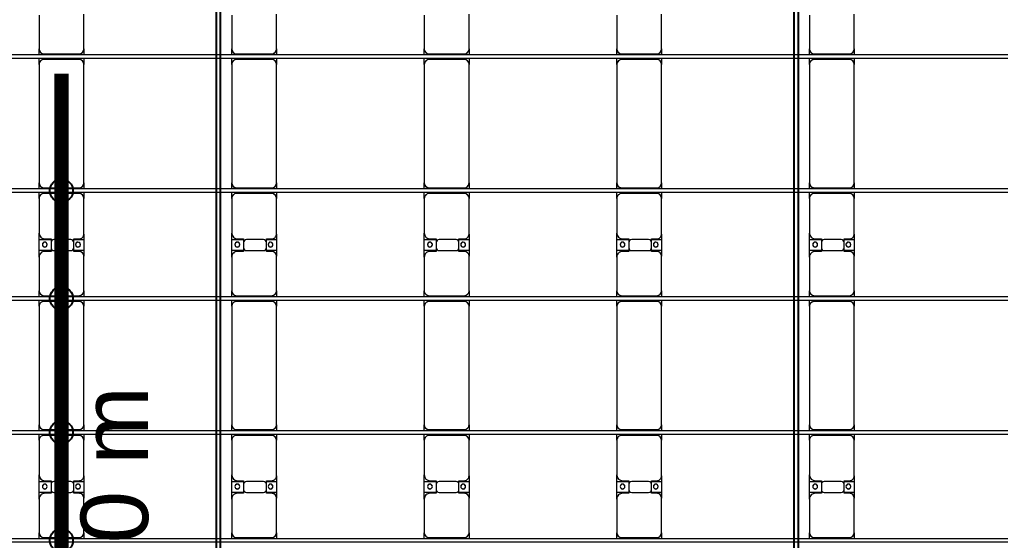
# Model space of a CAD drawing. Header units: millimetres. Extents: x -147246 to 112336, y -213734 to -86506.
# Drawn here: x -136549 to -126365, y -115785 to -110382 of the extents above; entities that cross this region are included whole.
import ezdxf

# ---------------------------------------------------------------- set-up
doc = ezdxf.new("R2010")
doc.units = ezdxf.units.MM
doc.layers.add('A-GENM', color=13, linetype='Continuous', lineweight=9)
doc.layers.add('S-BEAM', color=12, linetype='Continuous', lineweight=9)
doc.layers.add('GC-GHI CHU', color=2, linetype='Continuous')
doc.layers.add('GC-HOP 40x60 GIA CUONG', color=1, linetype='Continuous')
doc.styles.add('GC_VN', font='arial.ttf')

# ---------------------------------------------------------------- blocks, each defined once
blk = doc.blocks.new('Dai phao do pin - DẢI PHAO ĐỠ PIN-29486-BỐ TRÍ KHUNG KẾT CẤU BÈ PIN 05')
at = {"layer": 'A-GENM', "color": 7}
for p, q in [((14280, 223), (13920, 223)), ((14280, 223), (14339, 223)), ((14379, 223), (14440, 223)), ((15670, 223), (14440, 223)), ((15670, 223), (15729, 223)), ((15769, 223), (15830, 223)), ((16200, 223), (15830, 223)), ((16200, 223), (16372, 223)), ((16258, 223), (16430, 223)), ((16258, 118), (16258, 223)), ((16372, 223), (16372, 118)), ((16790, 223), (16430, 223)), ((16790, 223), (16849, 223)), ((16889, 223), (16950, 223)), ((18180, 223), (16950, 223)), ((18180, 223), (18239, 223)), ((18279, 223), (18340, 223)), ((18710, 223), (18340, 223)), ((18710, 223), (18882, 223)), ((18768, 223), (18940, 223)), ((18768, 118), (18768, 223)), ((18882, 223), (18882, 118)), ((19300, 223), (18940, 223)), ((19300, 223), (19359, 223)), ((14330, -192), (14330, 173)), ((14390, 173), (14390, -192)), ((15720, -192), (15720, 173)), ((15780, 173), (15780, -192)), ((16250, 118), (16250, 173)), ((16342, 118), (16250, 118)), ((16380, 118), (16288, 118)), ((16380, 173), (16380, 118)), ((16840, -192), (16840, 173)), ((16900, 173), (16900, -192)), ((18230, -192), (18230, 173)), ((18290, 173), (18290, -192)), ((18760, 118), (18760, 173)), ((18852, 118), (18760, 118)), ((18890, 118), (18798, 118)), ((18890, 173), (18890, 118)), ((19350, -192), (19350, 173)), ((16258, 88), (16258, -88)), ((16372, -88), (16372, 88)), ((18768, 88), (18768, -88)), ((18882, -88), (18882, 88)), ((16250, -182), (16250, -118)), ((16250, -118), (16342, -118)), ((16258, -242), (16258, -121)), ((16288, -118), (16380, -118)), ((16372, -121), (16372, -242)), ((16380, -118), (16380, -182)), ((18760, -182), (18760, -118)), ((18760, -118), (18852, -118)), ((18768, -242), (18768, -121)), ((18798, -118), (18890, -118)), ((18882, -121), (18882, -242)), ((18890, -118), (18890, -182)), ((13930, -242), (14280, -242)), ((14339, -242), (14280, -242)), ((14440, -242), (14379, -242)), ((14440, -242), (15670, -242)), ((15729, -242), (15670, -242)), ((15830, -242), (15769, -242)), ((15830, -242), (16190, -242)), ((16372, -242), (16190, -242)), ((16440, -242), (16258, -242)), ((16440, -242), (16790, -242)), ((16849, -242), (16790, -242)), ((16950, -242), (16889, -242)), ((16950, -242), (18180, -242)), ((18239, -242), (18180, -242)), ((18340, -242), (18279, -242)), ((18340, -242), (18700, -242)), ((18882, -242), (18700, -242)), ((18950, -242), (18768, -242)), ((18950, -242), (19300, -242)), ((19359, -242), (19300, -242))]:
    blk.add_line(p, q, dxfattribs=at)
for centre, radius, start, end in [((14280, 173), 50, 0, 90), ((14280, 173), 50, 0, 45), ((14440, 173), 50, 90, 180), ((14440, 173), 50, 90, 180), ((15670, 173), 50, 0, 90), ((15670, 173), 50, 45, 90), ((15830, 173), 50, 90, 180), ((15830, 173), 50, 135, 180), ((16200, 173), 50, 360, 90), ((16200, 173), 50, 360, 45), ((16430, 173), 50, 90, 180), ((16430, 173), 50, 135, 180), ((16790, 173), 50, 0, 90), ((16790, 173), 50, 0, 45), ((16950, 173), 50, 90, 180), ((16950, 173), 50, 90, 180), ((18180, 173), 50, 0, 90), ((18180, 173), 50, 45, 90), ((18340, 173), 50, 90, 180), ((18340, 173), 50, 135, 180), ((18710, 173), 50, 360, 90), ((18710, 173), 50, 360, 45), ((18940, 173), 50, 90, 180), ((18940, 173), 50, 135, 180), ((19300, 173), 50, 0, 90), ((19300, 173), 50, 0, 45), ((16288, 88), 30, 90, 180), ((16309, 162), 25, 360, 180), ((16309, 162), 25, 180, 0), ((16311, 162), 25, 0, 180), ((16311, 162), 25, 180, 0), ((16342, 88), 30, 0, 90), ((18798, 88), 30, 90, 180), ((18819, 162), 25, 0, 180), ((18819, 162), 25, 180, 0), ((18821, 162), 25, 360, 180), ((18821, 162), 25, 180, 0), ((18852, 88), 30, 360, 90), ((16288, -88), 30, 180, 270), ((16342, -88), 30, 270, 360), ((18798, -88), 30, 180, 270), ((18852, -88), 30, 270, 0), ((14280, -192), 50, 270, 360), ((14280, -192), 50, 315, 360), ((14440, -192), 50, 180, 270), ((14440, -192), 50, 180, 255), ((15670, -192), 50, 270, 0), ((15830, -192), 50, 180, 270), ((15830, -192), 50, 180, 225), ((16190, -182), 60, 270, 0), ((16190, -182), 60, 330, 0), ((16309, -183), 25, 0, 180), ((16309, -183), 25, 180, 0), ((16311, -183), 25, 0, 180), ((16311, -183), 25, 180, 0), ((16440, -182), 60, 180, 270), ((16440, -182), 60, 180, 210), ((16790, -192), 50, 270, 0), ((16790, -192), 50, 315, 0), ((16950, -192), 50, 180, 270), ((16950, -192), 50, 180, 255), ((18180, -192), 50, 270, 0), ((18340, -192), 50, 180, 270), ((18340, -192), 50, 180, 225), ((18700, -182), 60, 270, 0), ((18700, -182), 60, 330, 0), ((18819, -183), 25, 0, 180), ((18819, -183), 25, 180, 0), ((18821, -183), 25, 0, 180), ((18821, -183), 25, 180, 360), ((18950, -182), 60, 180, 270), ((18950, -182), 60, 180, 210), ((19300, -192), 50, 270, 0), ((19300, -192), 50, 315, 0), ((15670, -192), 50, 270, 345), ((18180, -192), 50, 270, 345)]:
    blk.add_arc(centre, radius, start, end, dxfattribs=at)
blk = doc.blocks.new('Dai phao do pin - DẢI PHAO ĐỠ PIN-29517-BỐ TRÍ KHUNG KẾT CẤU BÈ PIN 05')
at = {"layer": 'A-GENM', "color": 7}
for p, q in [((14280, 223), (13920, 223)), ((14280, 223), (14339, 223)), ((14379, 223), (14440, 223)), ((15670, 223), (14440, 223)), ((15670, 223), (15729, 223)), ((15769, 223), (15830, 223)), ((16200, 223), (15830, 223)), ((16200, 223), (16372, 223)), ((16258, 223), (16430, 223)), ((16258, 118), (16258, 223)), ((16372, 223), (16372, 118)), ((16790, 223), (16430, 223)), ((16790, 223), (16849, 223)), ((16889, 223), (16950, 223)), ((18180, 223), (16950, 223)), ((18180, 223), (18239, 223)), ((18279, 223), (18340, 223)), ((18710, 223), (18340, 223)), ((18710, 223), (18882, 223)), ((18768, 223), (18940, 223)), ((18768, 118), (18768, 223)), ((18882, 223), (18882, 118)), ((19300, 223), (18940, 223)), ((19300, 223), (19359, 223)), ((14330, -192), (14330, 173)), ((14390, 173), (14390, -192)), ((15720, -192), (15720, 173)), ((15780, 173), (15780, -192)), ((16250, 118), (16250, 173)), ((16342, 118), (16250, 118)), ((16380, 118), (16288, 118)), ((16380, 173), (16380, 118)), ((16840, -192), (16840, 173)), ((16900, 173), (16900, -192)), ((18230, -192), (18230, 173)), ((18290, 173), (18290, -192)), ((18760, 118), (18760, 173)), ((18852, 118), (18760, 118)), ((18890, 118), (18798, 118)), ((18890, 173), (18890, 118)), ((19350, -192), (19350, 173)), ((16258, 88), (16258, -88)), ((16372, -88), (16372, 88)), ((18768, 88), (18768, -88)), ((18882, -88), (18882, 88)), ((16250, -182), (16250, -118)), ((16250, -118), (16342, -118)), ((16258, -242), (16258, -118)), ((16288, -118), (16380, -118)), ((16372, -118), (16372, -242)), ((16380, -118), (16380, -182)), ((18760, -182), (18760, -118)), ((18760, -118), (18852, -118)), ((18768, -242), (18768, -118)), ((18798, -118), (18890, -118)), ((18882, -118), (18882, -242)), ((18890, -118), (18890, -182)), ((13930, -242), (14280, -242)), ((14339, -242), (14280, -242)), ((14440, -242), (14379, -242)), ((14440, -242), (15670, -242)), ((15729, -242), (15670, -242)), ((15830, -242), (15769, -242)), ((15830, -242), (16190, -242)), ((16372, -242), (16190, -242)), ((16440, -242), (16258, -242)), ((16440, -242), (16790, -242)), ((16849, -242), (16790, -242)), ((16950, -242), (16889, -242)), ((16950, -242), (18180, -242)), ((18239, -242), (18180, -242)), ((18340, -242), (18279, -242)), ((18340, -242), (18700, -242)), ((18882, -242), (18700, -242)), ((18950, -242), (18768, -242)), ((18950, -242), (19300, -242)), ((19359, -242), (19300, -242))]:
    blk.add_line(p, q, dxfattribs=at)
for centre, radius, start, end in [((14280, 173), 50, 0, 90), ((14280, 173), 50, 0, 45), ((14440, 173), 50, 90, 180), ((14440, 173), 50, 90, 180), ((15670, 173), 50, 0, 90), ((15670, 173), 50, 45, 90), ((15830, 173), 50, 90, 180), ((15830, 173), 50, 135, 180), ((16200, 173), 50, 360, 90), ((16200, 173), 50, 360, 45), ((16430, 173), 50, 90, 180), ((16430, 173), 50, 135, 180), ((16790, 173), 50, 0, 90), ((16790, 173), 50, 0, 45), ((16950, 173), 50, 90, 180), ((16950, 173), 50, 90, 180), ((18180, 173), 50, 0, 90), ((18180, 173), 50, 45, 90), ((18340, 173), 50, 90, 180), ((18340, 173), 50, 135, 180), ((18710, 173), 50, 360, 90), ((18710, 173), 50, 360, 45), ((18940, 173), 50, 90, 180), ((18940, 173), 50, 135, 180), ((19300, 173), 50, 0, 90), ((19300, 173), 50, 0, 45), ((16288, 88), 30, 90, 180), ((16309, 162), 25, 360, 180), ((16309, 162), 25, 180, 0), ((16311, 162), 25, 0, 180), ((16311, 162), 25, 180, 0), ((16342, 88), 30, 0, 90), ((18798, 88), 30, 90, 180), ((18819, 162), 25, 0, 180), ((18819, 162), 25, 180, 0), ((18821, 162), 25, 360, 180), ((18821, 162), 25, 180, 0), ((18852, 88), 30, 360, 90), ((16288, -88), 30, 180, 270), ((16342, -88), 30, 270, 360), ((18798, -88), 30, 180, 270), ((18852, -88), 30, 270, 0), ((14280, -192), 50, 270, 360), ((14280, -192), 50, 315, 360), ((14440, -192), 50, 180, 270), ((14440, -192), 50, 180, 255), ((15670, -192), 50, 270, 0), ((15830, -192), 50, 180, 270), ((15830, -192), 50, 180, 225), ((16190, -182), 60, 270, 0), ((16190, -182), 60, 330, 0), ((16309, -183), 25, 0, 180), ((16309, -183), 25, 180, 0), ((16311, -183), 25, 0, 180), ((16311, -183), 25, 180, 0), ((16440, -182), 60, 180, 270), ((16440, -182), 60, 180, 210), ((16790, -192), 50, 270, 0), ((16790, -192), 50, 315, 0), ((16950, -192), 50, 180, 270), ((16950, -192), 50, 180, 255), ((18180, -192), 50, 270, 0), ((18340, -192), 50, 180, 270), ((18340, -192), 50, 180, 225), ((18700, -182), 60, 270, 0), ((18700, -182), 60, 330, 0), ((18819, -183), 25, 0, 180), ((18819, -183), 25, 180, 0), ((18821, -183), 25, 0, 180), ((18821, -183), 25, 180, 360), ((18950, -182), 60, 180, 270), ((18950, -182), 60, 180, 210), ((19300, -192), 50, 270, 0), ((19300, -192), 50, 315, 0), ((15670, -192), 50, 270, 345), ((18180, -192), 50, 270, 345)]:
    blk.add_arc(centre, radius, start, end, dxfattribs=at)
blk = doc.blocks.new('Dai phao do pin - DẢI PHAO ĐỠ PIN-29548-BỐ TRÍ KHUNG KẾT CẤU BÈ PIN 05')
at = {"layer": 'A-GENM', "color": 7}
for p, q in [((14280, 223), (13920, 223)), ((14280, 223), (14339, 223)), ((14379, 223), (14440, 223)), ((15670, 223), (14440, 223)), ((15670, 223), (15729, 223)), ((15769, 223), (15830, 223)), ((16200, 223), (15830, 223)), ((16200, 223), (16372, 223)), ((16258, 223), (16430, 223)), ((16258, 118), (16258, 223)), ((16372, 223), (16372, 118)), ((16790, 223), (16430, 223)), ((16790, 223), (16849, 223)), ((16889, 223), (16950, 223)), ((18180, 223), (16950, 223)), ((18180, 223), (18239, 223)), ((18279, 223), (18340, 223)), ((18710, 223), (18340, 223)), ((18710, 223), (18882, 223)), ((18768, 223), (18940, 223)), ((18768, 118), (18768, 223)), ((18882, 223), (18882, 118)), ((19300, 223), (18940, 223)), ((19300, 223), (19359, 223)), ((14330, -192), (14330, 173)), ((14390, 173), (14390, -192)), ((15720, -192), (15720, 173)), ((15780, 173), (15780, -192)), ((16250, 118), (16250, 173)), ((16342, 118), (16250, 118)), ((16380, 118), (16288, 118)), ((16380, 173), (16380, 118)), ((16840, -192), (16840, 173)), ((16900, 173), (16900, -192)), ((18230, -192), (18230, 173)), ((18290, 173), (18290, -192)), ((18760, 118), (18760, 173)), ((18852, 118), (18760, 118)), ((18890, 118), (18798, 118)), ((18890, 173), (18890, 118)), ((19350, -192), (19350, 173)), ((16258, 88), (16258, -88)), ((16372, -88), (16372, 88)), ((18768, 88), (18768, -88)), ((18882, -88), (18882, 88)), ((16250, -182), (16250, -118)), ((16250, -118), (16342, -118)), ((16258, -242), (16258, -118)), ((16288, -118), (16380, -118)), ((16372, -118), (16372, -242)), ((16380, -118), (16380, -182)), ((18760, -182), (18760, -118)), ((18760, -118), (18852, -118)), ((18768, -242), (18768, -118)), ((18798, -118), (18890, -118)), ((18882, -118), (18882, -242)), ((18890, -118), (18890, -182)), ((13930, -242), (14280, -242)), ((14339, -242), (14280, -242)), ((14440, -242), (14379, -242)), ((14440, -242), (15670, -242)), ((15729, -242), (15670, -242)), ((15830, -242), (15769, -242)), ((15830, -242), (16190, -242)), ((16372, -242), (16190, -242)), ((16440, -242), (16258, -242)), ((16440, -242), (16790, -242)), ((16849, -242), (16790, -242)), ((16950, -242), (16889, -242)), ((16950, -242), (18180, -242)), ((18239, -242), (18180, -242)), ((18340, -242), (18279, -242)), ((18340, -242), (18700, -242)), ((18882, -242), (18700, -242)), ((18950, -242), (18768, -242)), ((18950, -242), (19300, -242)), ((19359, -242), (19300, -242))]:
    blk.add_line(p, q, dxfattribs=at)
for centre, radius, start, end in [((14280, 173), 50, 0, 90), ((14280, 173), 50, 0, 45), ((14440, 173), 50, 90, 180), ((14440, 173), 50, 90, 180), ((15670, 173), 50, 0, 90), ((15670, 173), 50, 45, 90), ((15830, 173), 50, 90, 180), ((15830, 173), 50, 135, 180), ((16200, 173), 50, 360, 90), ((16200, 173), 50, 360, 45), ((16430, 173), 50, 90, 180), ((16430, 173), 50, 135, 180), ((16790, 173), 50, 0, 90), ((16790, 173), 50, 0, 45), ((16950, 173), 50, 90, 180), ((16950, 173), 50, 90, 180), ((18180, 173), 50, 0, 90), ((18180, 173), 50, 45, 90), ((18340, 173), 50, 90, 180), ((18340, 173), 50, 135, 180), ((18710, 173), 50, 360, 90), ((18710, 173), 50, 360, 45), ((18940, 173), 50, 90, 180), ((18940, 173), 50, 135, 180), ((19300, 173), 50, 0, 90), ((19300, 173), 50, 0, 45), ((16288, 88), 30, 90, 180), ((16309, 162), 25, 360, 180), ((16309, 162), 25, 180, 0), ((16311, 162), 25, 0, 180), ((16311, 162), 25, 180, 0), ((16342, 88), 30, 0, 90), ((18798, 88), 30, 90, 180), ((18819, 162), 25, 0, 180), ((18819, 162), 25, 180, 0), ((18821, 162), 25, 360, 180), ((18821, 162), 25, 180, 0), ((18852, 88), 30, 360, 90), ((16288, -88), 30, 180, 270), ((16342, -88), 30, 270, 360), ((18798, -88), 30, 180, 270), ((18852, -88), 30, 270, 0), ((14280, -192), 50, 270, 360), ((14280, -192), 50, 315, 360), ((14440, -192), 50, 180, 270), ((14440, -192), 50, 180, 255), ((15670, -192), 50, 270, 0), ((15830, -192), 50, 180, 270), ((15830, -192), 50, 180, 225), ((16190, -182), 60, 270, 0), ((16190, -182), 60, 330, 0), ((16309, -183), 25, 0, 180), ((16309, -183), 25, 180, 0), ((16311, -183), 25, 0, 180), ((16311, -183), 25, 180, 0), ((16440, -182), 60, 180, 270), ((16440, -182), 60, 180, 210), ((16790, -192), 50, 270, 0), ((16790, -192), 50, 315, 0), ((16950, -192), 50, 180, 270), ((16950, -192), 50, 180, 255), ((18180, -192), 50, 270, 0), ((18340, -192), 50, 180, 270), ((18340, -192), 50, 180, 225), ((18700, -182), 60, 270, 0), ((18700, -182), 60, 330, 0), ((18819, -183), 25, 0, 180), ((18819, -183), 25, 180, 0), ((18821, -183), 25, 0, 180), ((18821, -183), 25, 180, 360), ((18950, -182), 60, 180, 270), ((18950, -182), 60, 180, 210), ((19300, -192), 50, 270, 0), ((19300, -192), 50, 315, 0), ((15670, -192), 50, 270, 345), ((18180, -192), 50, 270, 345)]:
    blk.add_arc(centre, radius, start, end, dxfattribs=at)
blk = doc.blocks.new('Dai phao do pin - DẢI PHAO ĐỠ PIN-29579-BỐ TRÍ KHUNG KẾT CẤU BÈ PIN 05')
at = {"layer": 'A-GENM', "color": 7}
for p, q in [((14280, 223), (13920, 223)), ((14280, 223), (14339, 223)), ((14379, 223), (14440, 223)), ((15670, 223), (14440, 223)), ((15670, 223), (15729, 223)), ((15769, 223), (15830, 223)), ((16200, 223), (15830, 223)), ((16200, 223), (16372, 223)), ((16258, 223), (16430, 223)), ((16258, 118), (16258, 223)), ((16372, 223), (16372, 118)), ((16790, 223), (16430, 223)), ((16790, 223), (16849, 223)), ((16889, 223), (16950, 223)), ((18180, 223), (16950, 223)), ((18180, 223), (18239, 223)), ((18279, 223), (18340, 223)), ((18710, 223), (18340, 223)), ((18710, 223), (18882, 223)), ((18768, 223), (18940, 223)), ((18768, 118), (18768, 223)), ((18882, 223), (18882, 118)), ((19300, 223), (18940, 223)), ((19300, 223), (19359, 223)), ((14330, -192), (14330, 173)), ((14390, 173), (14390, -192)), ((15720, -192), (15720, 173)), ((15780, 173), (15780, -192)), ((16250, 118), (16250, 173)), ((16342, 118), (16250, 118)), ((16380, 118), (16288, 118)), ((16380, 173), (16380, 118)), ((16840, -192), (16840, 173)), ((16900, 173), (16900, -192)), ((18230, -192), (18230, 173)), ((18290, 173), (18290, -192)), ((18760, 118), (18760, 173)), ((18852, 118), (18760, 118)), ((18890, 118), (18798, 118)), ((18890, 173), (18890, 118)), ((19350, -192), (19350, 173)), ((16258, 88), (16258, -88)), ((16372, -88), (16372, 88)), ((18768, 88), (18768, -88)), ((18882, -88), (18882, 88)), ((16250, -182), (16250, -118)), ((16250, -118), (16342, -118)), ((16258, -242), (16258, -118)), ((16288, -118), (16380, -118)), ((16372, -118), (16372, -242)), ((16380, -118), (16380, -182)), ((18760, -182), (18760, -118)), ((18760, -118), (18852, -118)), ((18768, -242), (18768, -118)), ((18798, -118), (18890, -118)), ((18882, -118), (18882, -242)), ((18890, -118), (18890, -182)), ((13930, -242), (14280, -242)), ((14339, -242), (14280, -242)), ((14440, -242), (14379, -242)), ((14440, -242), (15670, -242)), ((15729, -242), (15670, -242)), ((15830, -242), (15769, -242)), ((15830, -242), (16190, -242)), ((16372, -242), (16190, -242)), ((16440, -242), (16258, -242)), ((16440, -242), (16790, -242)), ((16849, -242), (16790, -242)), ((16950, -242), (16889, -242)), ((16950, -242), (18180, -242)), ((18239, -242), (18180, -242)), ((18340, -242), (18279, -242)), ((18340, -242), (18700, -242)), ((18882, -242), (18700, -242)), ((18950, -242), (18768, -242)), ((18950, -242), (19300, -242)), ((19359, -242), (19300, -242))]:
    blk.add_line(p, q, dxfattribs=at)
for centre, radius, start, end in [((14280, 173), 50, 0, 90), ((14280, 173), 50, 0, 45), ((14440, 173), 50, 90, 180), ((14440, 173), 50, 91.7502, 180), ((15670, 173), 50, 0, 90), ((15670, 173), 50, 45, 88.2932), ((15830, 173), 50, 90, 180), ((15830, 173), 50, 135, 180), ((16200, 173), 50, 360, 90), ((16200, 173), 50, 360, 45), ((16430, 173), 50, 90, 180), ((16430, 173), 50, 135, 180), ((16790, 173), 50, 0, 90), ((16790, 173), 50, 0, 45), ((16950, 173), 50, 90, 180), ((16950, 173), 50, 91.6619, 180), ((18180, 173), 50, 0, 90), ((18180, 173), 50, 45, 88.3815), ((18340, 173), 50, 90, 180), ((18340, 173), 50, 135, 180), ((18710, 173), 50, 360, 90), ((18710, 173), 50, 360, 45), ((18940, 173), 50, 90, 180), ((18940, 173), 50, 135, 180), ((19300, 173), 50, 0, 90), ((19300, 173), 50, 0, 45), ((16288, 88), 30, 90, 180), ((16309, 162), 25, 360, 180), ((16309, 162), 25, 180, 0), ((16311, 162), 25, 0, 180), ((16311, 162), 25, 180, 0), ((16342, 88), 30, 0, 90), ((18798, 88), 30, 90, 180), ((18819, 162), 25, 0, 180), ((18819, 162), 25, 180, 0), ((18821, 162), 25, 360, 180), ((18821, 162), 25, 180, 0), ((18852, 88), 30, 360, 90), ((16288, -88), 30, 180, 270), ((16342, -88), 30, 270, 360), ((18798, -88), 30, 180, 270), ((18852, -88), 30, 270, 0), ((14280, -192), 50, 270, 360), ((14280, -192), 50, 315, 360), ((14440, -192), 50, 180, 270), ((14440, -192), 50, 180, 255), ((15670, -192), 50, 270, 0), ((15830, -192), 50, 180, 270), ((15830, -192), 50, 180, 225), ((16190, -182), 60, 270, 0), ((16190, -182), 60, 330, 0), ((16309, -183), 25, 0, 180), ((16309, -183), 25, 180, 0), ((16311, -183), 25, 0, 180), ((16311, -183), 25, 180, 0), ((16440, -182), 60, 180, 270), ((16440, -182), 60, 180, 210), ((16790, -192), 50, 270, 0), ((16790, -192), 50, 315, 0), ((16950, -192), 50, 180, 270), ((16950, -192), 50, 180, 255), ((18180, -192), 50, 270, 0), ((18340, -192), 50, 180, 270), ((18340, -192), 50, 180, 225), ((18700, -182), 60, 270, 0), ((18700, -182), 60, 330, 0), ((18819, -183), 25, 0, 180), ((18819, -183), 25, 180, 0), ((18821, -183), 25, 0, 180), ((18821, -183), 25, 180, 360), ((18950, -182), 60, 180, 270), ((18950, -182), 60, 180, 210), ((19300, -192), 50, 270, 0), ((19300, -192), 50, 315, 0), ((15670, -192), 50, 270, 345), ((18180, -192), 50, 270, 345)]:
    blk.add_arc(centre, radius, start, end, dxfattribs=at)
blk = doc.blocks.new('Dai phao do pin - DẢI PHAO ĐỠ PIN-29610-BỐ TRÍ KHUNG KẾT CẤU BÈ PIN 05')
at = {"layer": 'A-GENM', "color": 7}
for p, q in [((14280, 223), (13920, 223)), ((14280, 223), (14339, 223)), ((14379, 223), (14440, 223)), ((15670, 223), (14440, 223)), ((15670, 223), (15729, 223)), ((15769, 223), (15830, 223)), ((16200, 223), (15830, 223)), ((16200, 223), (16372, 223)), ((16258, 223), (16430, 223)), ((16258, 118), (16258, 223)), ((16372, 223), (16372, 118)), ((16790, 223), (16430, 223)), ((16790, 223), (16849, 223)), ((16889, 223), (16950, 223)), ((18180, 223), (16950, 223)), ((18180, 223), (18239, 223)), ((18279, 223), (18340, 223)), ((18710, 223), (18340, 223)), ((18710, 223), (18882, 223)), ((18768, 223), (18940, 223)), ((18768, 118), (18768, 223)), ((18882, 223), (18882, 118)), ((19300, 223), (18940, 223)), ((19300, 223), (19359, 223)), ((14330, -192), (14330, 173)), ((14390, 173), (14390, -192)), ((15720, -192), (15720, 173)), ((15780, 173), (15780, -192)), ((16250, 118), (16250, 173)), ((16342, 118), (16250, 118)), ((16380, 118), (16288, 118)), ((16380, 173), (16380, 118)), ((16840, -192), (16840, 173)), ((16900, 173), (16900, -192)), ((18230, -192), (18230, 173)), ((18290, 173), (18290, -192)), ((18760, 118), (18760, 173)), ((18852, 118), (18760, 118)), ((18890, 118), (18798, 118)), ((18890, 173), (18890, 118)), ((19350, -192), (19350, 173)), ((16258, 88), (16258, -88)), ((16372, -88), (16372, 88)), ((18768, 88), (18768, -88)), ((18882, -88), (18882, 88)), ((16250, -182), (16250, -118)), ((16250, -118), (16342, -118)), ((16258, -242), (16258, -118)), ((16288, -118), (16380, -118)), ((16372, -118), (16372, -242)), ((16380, -118), (16380, -182)), ((18760, -182), (18760, -118)), ((18760, -118), (18852, -118)), ((18768, -242), (18768, -118)), ((18798, -118), (18890, -118)), ((18882, -118), (18882, -242)), ((18890, -118), (18890, -182)), ((13930, -242), (14280, -242)), ((14339, -242), (14280, -242)), ((14440, -242), (14379, -242)), ((14440, -242), (15670, -242)), ((15729, -242), (15670, -242)), ((15830, -242), (15769, -242)), ((15830, -242), (16190, -242)), ((16372, -242), (16190, -242)), ((16440, -242), (16258, -242)), ((16440, -242), (16790, -242)), ((16849, -242), (16790, -242)), ((16950, -242), (16889, -242)), ((16950, -242), (18180, -242)), ((18239, -242), (18180, -242)), ((18340, -242), (18279, -242)), ((18340, -242), (18700, -242)), ((18882, -242), (18700, -242)), ((18950, -242), (18768, -242)), ((18950, -242), (19300, -242)), ((19359, -242), (19300, -242))]:
    blk.add_line(p, q, dxfattribs=at)
for centre, radius, start, end in [((14280, 173), 50, 0, 90), ((14280, 173), 50, 0, 45), ((14440, 173), 50, 90, 180), ((14440, 173), 50, 90, 180), ((15670, 173), 50, 0, 90), ((15670, 173), 50, 45, 90), ((15830, 173), 50, 90, 180), ((15830, 173), 50, 135, 180), ((16200, 173), 50, 360, 90), ((16200, 173), 50, 360, 45), ((16430, 173), 50, 90, 180), ((16430, 173), 50, 135, 180), ((16790, 173), 50, 0, 90), ((16790, 173), 50, 0, 45), ((16950, 173), 50, 90, 180), ((16950, 173), 50, 90, 180), ((18180, 173), 50, 0, 90), ((18180, 173), 50, 45, 90), ((18340, 173), 50, 90, 180), ((18340, 173), 50, 135, 180), ((18710, 173), 50, 360, 90), ((18710, 173), 50, 360, 45), ((18940, 173), 50, 90, 180), ((18940, 173), 50, 135, 180), ((19300, 173), 50, 0, 90), ((19300, 173), 50, 0, 45), ((16288, 88), 30, 90, 180), ((16309, 162), 25, 360, 180), ((16309, 162), 25, 180, 0), ((16311, 162), 25, 0, 180), ((16311, 162), 25, 180, 0), ((16342, 88), 30, 0, 90), ((18798, 88), 30, 90, 180), ((18819, 162), 25, 0, 180), ((18819, 162), 25, 180, 0), ((18821, 162), 25, 360, 180), ((18821, 162), 25, 180, 0), ((18852, 88), 30, 360, 90), ((16288, -88), 30, 180, 270), ((16342, -88), 30, 270, 360), ((18798, -88), 30, 180, 270), ((18852, -88), 30, 270, 0), ((14280, -192), 50, 270, 360), ((14280, -192), 50, 315, 360), ((14440, -192), 50, 180, 270), ((14440, -192), 50, 180, 255), ((15670, -192), 50, 270, 0), ((15830, -192), 50, 180, 270), ((15830, -192), 50, 180, 225), ((16190, -182), 60, 270, 0), ((16190, -182), 60, 330, 0), ((16309, -183), 25, 0, 180), ((16309, -183), 25, 180, 0), ((16311, -183), 25, 0, 180), ((16311, -183), 25, 180, 0), ((16440, -182), 60, 180, 270), ((16440, -182), 60, 180, 210), ((16790, -192), 50, 270, 0), ((16790, -192), 50, 315, 0), ((16950, -192), 50, 180, 270), ((16950, -192), 50, 180, 255), ((18180, -192), 50, 270, 0), ((18340, -192), 50, 180, 270), ((18340, -192), 50, 180, 225), ((18700, -182), 60, 270, 0), ((18700, -182), 60, 330, 0), ((18819, -183), 25, 0, 180), ((18819, -183), 25, 180, 0), ((18821, -183), 25, 0, 180), ((18821, -183), 25, 180, 360), ((18950, -182), 60, 180, 270), ((18950, -182), 60, 180, 210), ((19300, -192), 50, 270, 0), ((19300, -192), 50, 315, 0), ((15670, -192), 50, 270, 345), ((18180, -192), 50, 270, 345)]:
    blk.add_arc(centre, radius, start, end, dxfattribs=at)
blk = doc.blocks.new('Dầm C52 - Dầm C52-18767-BỐ TRÍ KHUNG KẾT CẤU BÈ PIN 05')
at = {"layer": 'S-BEAM', "color": 1}
for p, q in [((-74474, 20), (74474, 20)), ((74474, -20), (-74474, -20))]:
    blk.add_line(p, q, dxfattribs=at)
blk = doc.blocks.new('Dầm C52 - Dầm C52-18768-BỐ TRÍ KHUNG KẾT CẤU BÈ PIN 05')
at = {"layer": 'S-BEAM', "color": 1}
for p, q in [((-74474, 20), (74474, 20)), ((74474, -20), (-74474, -20))]:
    blk.add_line(p, q, dxfattribs=at)
blk = doc.blocks.new('Dầm C52 - Dầm C52-18769-BỐ TRÍ KHUNG KẾT CẤU BÈ PIN 05')
at = {"layer": 'S-BEAM', "color": 1}
for p, q in [((-74474, 20), (74474, 20)), ((74474, -20), (-74474, -20))]:
    blk.add_line(p, q, dxfattribs=at)
blk = doc.blocks.new('Dầm C52 - Hộp 40x60-38180-BỐ TRÍ KHUNG KẾT CẤU BÈ PIN 05')
at = {"layer": 'S-BEAM', "color": 3, "lineweight": 25}
for p, q in [((-38420, 20), (38420, 20)), ((38420, -20), (-38420, -20))]:
    blk.add_line(p, q, dxfattribs=at)
blk = doc.blocks.new('HOBANMONG_BEPIN 5_rvt-1-BỐ TRÍ KHUNG KẾT CẤU BÈ PIN 05')
at = {"layer": 'A-GENM', "color": 3, "lineweight": 25, "rotation": 269.9997710125194}
for name, p in [('Dai phao do pin - DẢI PHAO ĐỠ PIN-29486-BỐ TRÍ KHUNG KẾT CẤU BÈ PIN 05', (-136105, -96406)), ('Dai phao do pin - DẢI PHAO ĐỠ PIN-29517-BỐ TRÍ KHUNG KẾT CẤU BÈ PIN 05', (-134105, -96406)), ('Dai phao do pin - DẢI PHAO ĐỠ PIN-29548-BỐ TRÍ KHUNG KẾT CẤU BÈ PIN 05', (-132105, -96406)), ('Dai phao do pin - DẢI PHAO ĐỠ PIN-29579-BỐ TRÍ KHUNG KẾT CẤU BÈ PIN 05', (-130105, -96406)), ('Dai phao do pin - DẢI PHAO ĐỠ PIN-29610-BỐ TRÍ KHUNG KẾT CẤU BÈ PIN 05', (-128105, -96406))]:
    blk.add_blockref(name, p, dxfattribs=at)
at = {"layer": 'S-BEAM', "color": 3, "lineweight": 25}
for name, p, rotation in [('Dầm C52 - Hộp 40x60-38180-BỐ TRÍ KHUNG KẾT CẤU BÈ PIN 05', (-134486, -130974), 269.9997710125197), ('Dầm C52 - Hộp 40x60-38180-BỐ TRÍ KHUNG KẾT CẤU BÈ PIN 05', (-128486, -130974), 269.9997710125197), ('Dầm C52 - Dầm C52-18767-BỐ TRÍ KHUNG KẾT CẤU BÈ PIN 05', (-66080, -110765), 179.9997710135151), ('Dầm C52 - Dầm C52-18768-BỐ TRÍ KHUNG KẾT CẤU BÈ PIN 05', (-66080, -112155), 179.9997710135151), ('Dầm C52 - Dầm C52-18768-BỐ TRÍ KHUNG KẾT CẤU BÈ PIN 05', (-66080, -113275), 179.9997710135151), ('Dầm C52 - Dầm C52-18769-BỐ TRÍ KHUNG KẾT CẤU BÈ PIN 05', (-66080, -114665), 179.9997710135151), ('Dầm C52 - Dầm C52-18769-BỐ TRÍ KHUNG KẾT CẤU BÈ PIN 05', (-66080, -115785), 179.9997710135151)]:
    blk.add_blockref(name, p, dxfattribs=dict(at, rotation=rotation))

msp = doc.modelspace()

# ---------------------------------------------------------------- linework, layer by layer
at = {"layer": 'GC-HOP 40x60 GIA CUONG', "const_width": 150}
msp.add_lwpolyline([(-136115, -125942), (-136115, -110942)], dxfattribs=at)
at = {"layer": 'GC-HOP 40x60 GIA CUONG'}
for centre in [(-136115, -112155), (-136115, -113275), (-136115, -114665), (-136115, -115785)]:
    msp.add_circle(centre, 120, dxfattribs=at)

# ---------------------------------------------------------------- block references
at = {"lineweight": 5}
msp.add_blockref('HOBANMONG_BEPIN 5_rvt-1-BỐ TRÍ KHUNG KẾT CẤU BÈ PIN 05', (0, 0), dxfattribs=at)

# ---------------------------------------------------------------- texts
at = {"layer": 'GC-GHI CHU', "style": 'GC_VN'}
msp.add_text('B5-14: 2×15,0 m', height=700, rotation=90, dxfattribs=at).set_placement((-135215, -121442))

doc.saveas('drawing.dxf')
